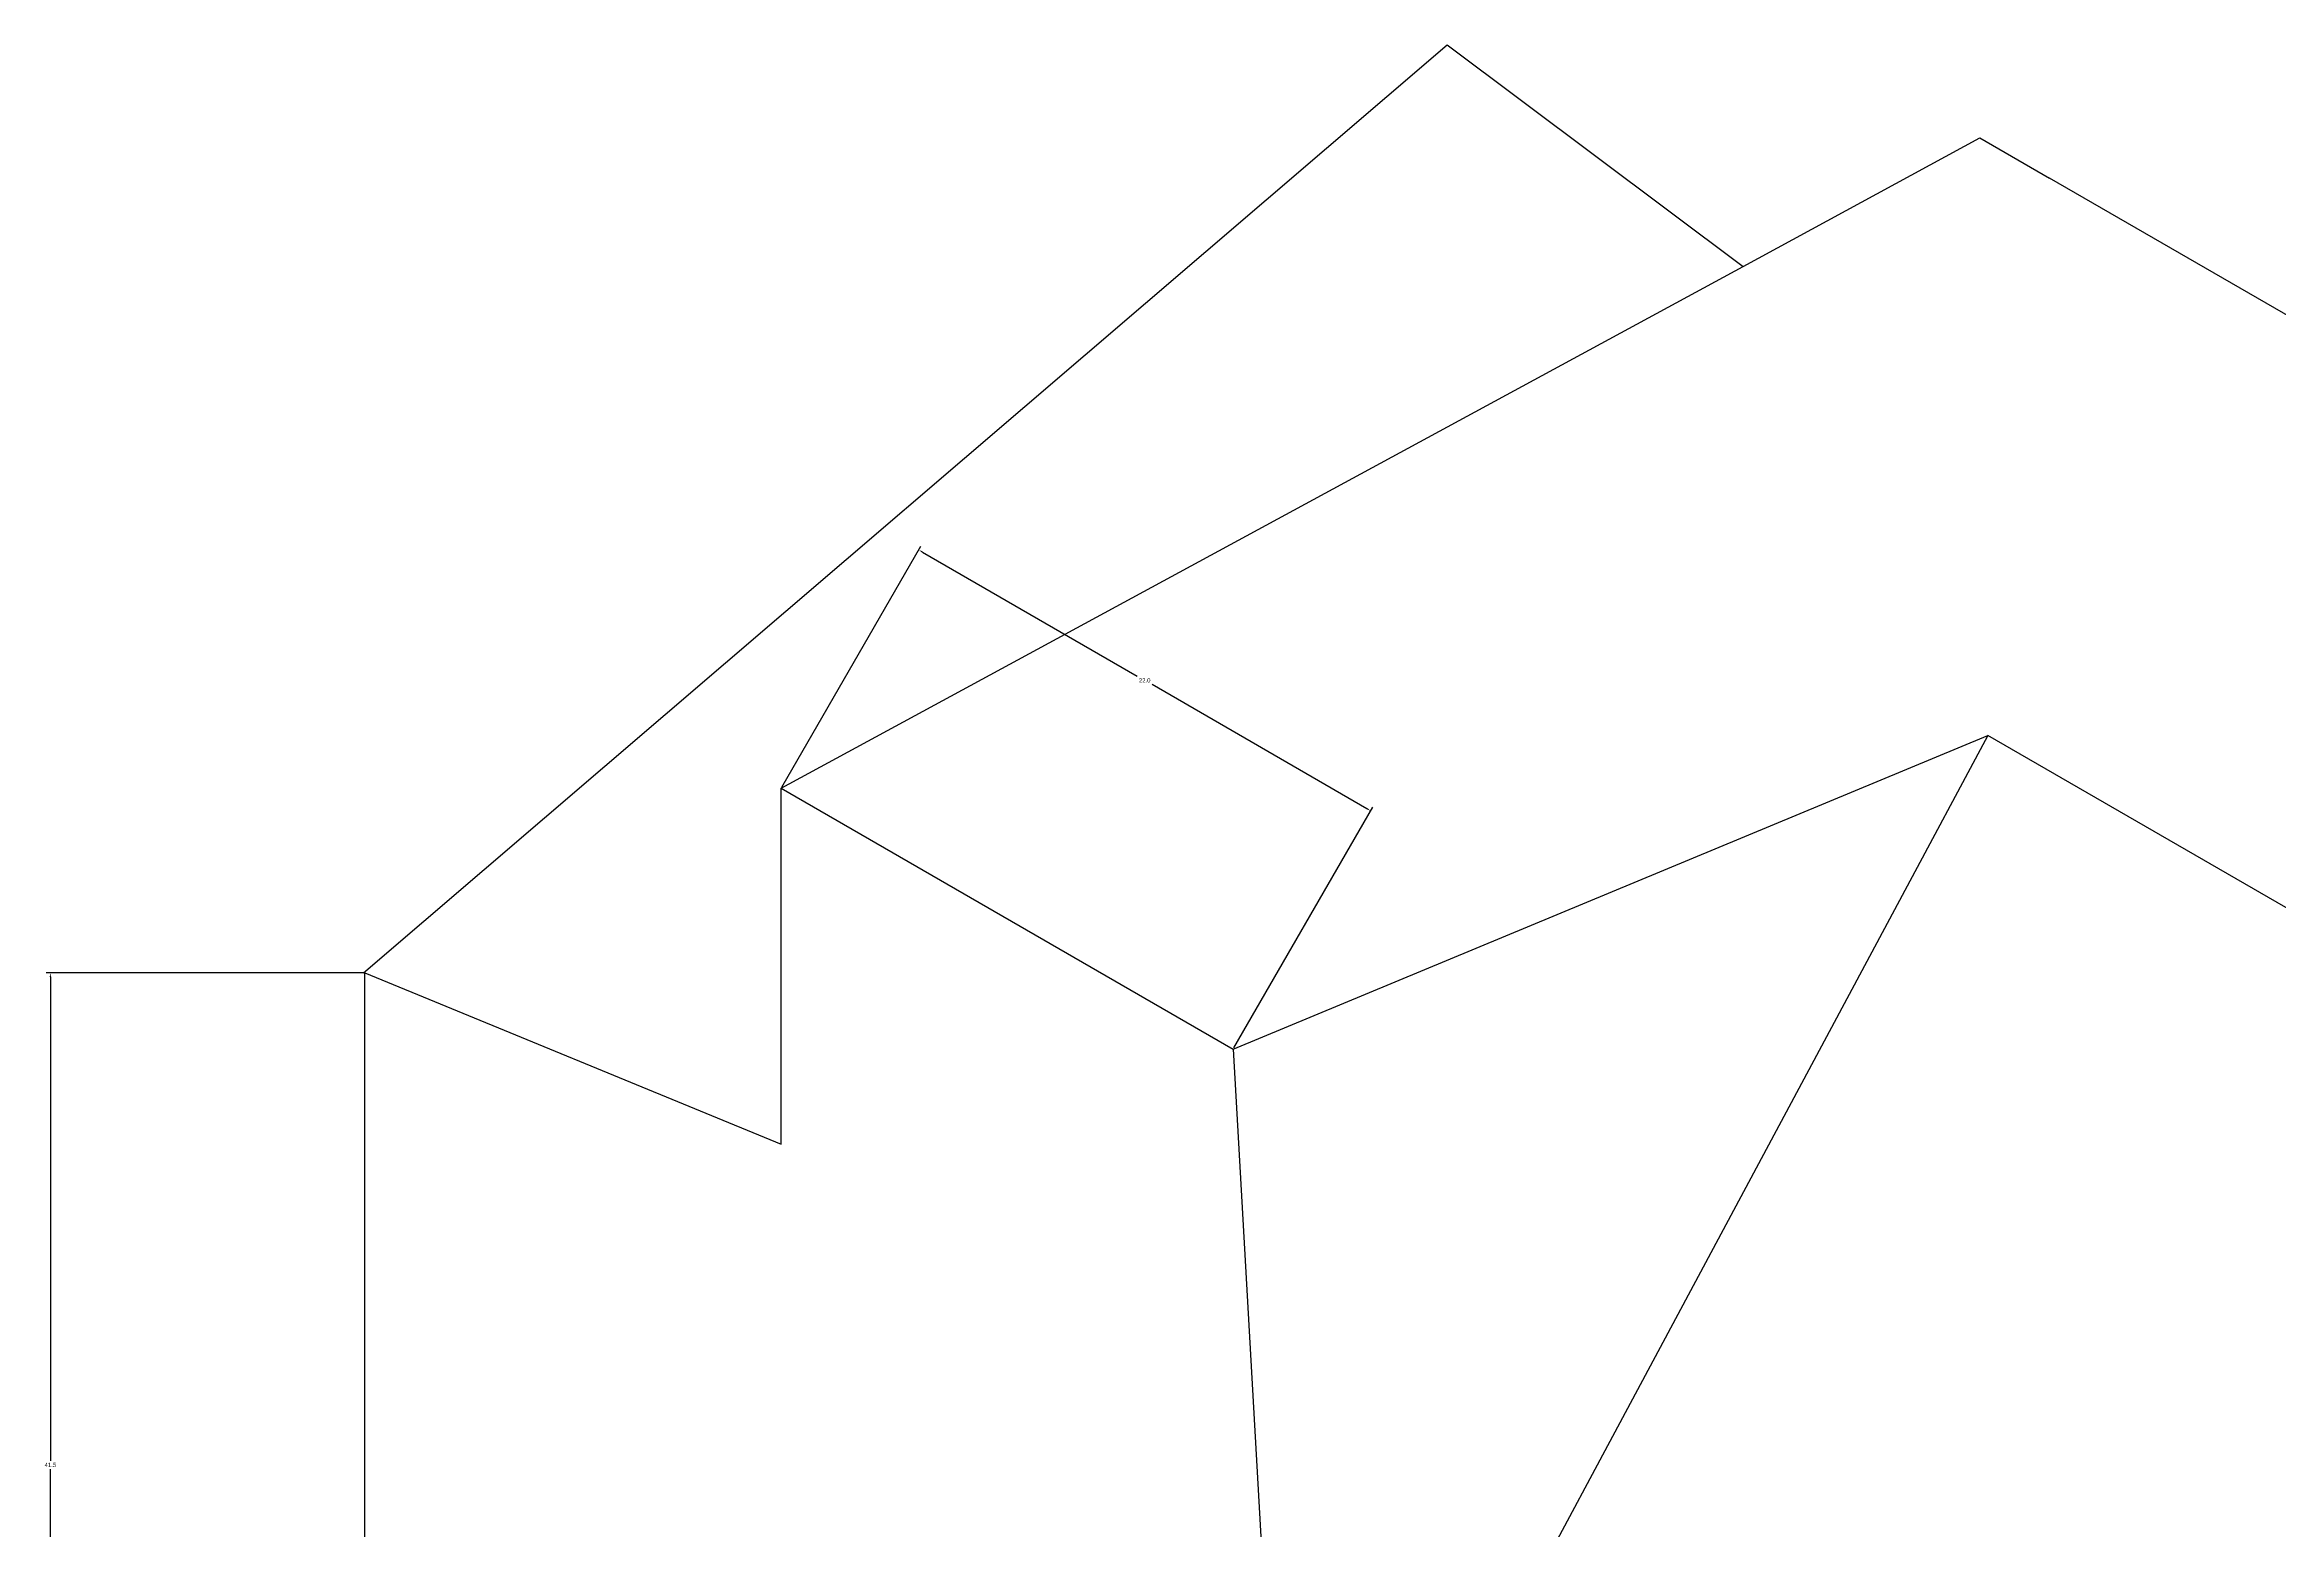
# Model space of a CAD drawing. Header units: centimetres. Extents: x -88 to 100, y -190 to 41.
# Drawn here: x -88 to 6.2, y -107.2 to -44.6 of the extents above; entities that cross this region are included whole.
import ezdxf

# ---------------------------------------------------------------- set-up
doc = ezdxf.new("R2010")
doc.units = ezdxf.units.CM
doc.header["$MEASUREMENT"] = 0
doc.dimstyles.get("Standard").update_dxf_attribs({"dimtxt": 0.18, "dimasz": 0.18, "dimexe": 0.18, "dimexo": 0.0625, "dimgap": 0.09, "dimtad": 0, "dimtih": 1, "dimtoh": 1, "dimdec": 1, "dimzin": 0, "dimdsep": 46, "dimtxsty": 'Standard', "dimcen": 0.09, "dimadec": 0, "dimazin": 0, "dimtfac": 1, "dimtdec": 1, "dimtofl": 0, "dimtmove": 0, "dimatfit": 3, "dimfxl": 1, "dimtolj": 1, "dimtzin": 0, "dimarcsym": 0})

# ---------------------------------------------------------------- blocks, each defined once
blk = doc.blocks.new('*D20')
at = {"color": 0, "linetype": 'ByBlock', "lineweight": -2}
for p, q in [((-74.521, -83.696), (-87.896, -83.696)), ((-87.716, -83.876), (-87.716, -104.266)), ((-87.716, -125.016), (-87.716, -104.626)), ((-74.521, -125.196), (-87.896, -125.196))]:
    blk.add_line(p, q, dxfattribs=at)
at = {"color": 0, "linetype": 'ByBlock'}
for points in [[(-87.746, -83.876), (-87.686, -83.876), (-87.716, -83.696)], [(-87.746, -125.016), (-87.686, -125.016), (-87.716, -125.196)]]:
    blk.add_solid(points, dxfattribs=at)
at = {"layer": 'Defpoints', "color": 0, "linetype": 'ByBlock'}
for p in [(-87.716, -83.696), (-74.459, -83.696), (-74.459, -125.196)]:
    blk.add_point(p, dxfattribs=at)
at = {"color": 0, "linetype": 'ByBlock', "insert": (-87.716, -104.446), "char_height": 0.18, "attachment_point": 5}
blk.add_mtext('\\A1;41.5', dxfattribs=at)
blk = doc.blocks.new('*D23')
at = {"color": 0, "linetype": 'ByBlock', "lineweight": -2}
for p, q in [((-56.881, -75.869), (-51.02, -65.716)), ((-50.954, -65.962), (-41.895, -71.192)), ((-32.213, -76.782), (-41.272, -71.552)), ((-37.829, -86.869), (-31.967, -76.716))]:
    blk.add_line(p, q, dxfattribs=at)
at = {"color": 0, "linetype": 'ByBlock'}
for points in [[(-50.939, -65.936), (-50.969, -65.988), (-51.11, -65.872)], [(-32.198, -76.756), (-32.228, -76.808), (-32.057, -76.872)]]:
    blk.add_solid(points, dxfattribs=at)
at = {"layer": 'Defpoints', "color": 0, "linetype": 'ByBlock'}
for p in [(-56.913, -75.923), (-32.057, -76.872), (-37.86, -86.923)]:
    blk.add_point(p, dxfattribs=at)
at = {"color": 0, "linetype": 'ByBlock', "insert": (-41.583, -71.372), "char_height": 0.18, "attachment_point": 5}
blk.add_mtext('\\A1;22.0', dxfattribs=at)

msp = doc.modelspace()

# ---------------------------------------------------------------- linework, layer by layer
at = {"linetype": 'ByBlock'}
for p, q in [((-74.521, -83.696), (-28.839, -44.576)), ((-28.839, -44.576), (-16.361, -53.923)), ((-16.361, -53.923), (-6.374, -48.505)), ((-6.374, -48.505), (-3.445, -50.196)), ((66.703, -90.696), (-3.445, -50.196)), ((-56.913, -75.923), (-16.361, -53.923)), ((-37.86, -86.923), (-6.043, -73.696)), ((-6.043, -73.696), (-35.488, -128.696)), ((45.053, -103.196), (-6.043, -73.696)), ((-56.913, -90.923), (-56.913, -75.923)), ((-56.913, -75.923), (-37.86, -86.923)), ((-74.459, -125.196), (-74.459, -83.696)), ((-74.459, -83.696), (-56.913, -90.923)), ((-37.86, -86.923), (-35.488, -128.696))]:
    msp.add_line(p, q, dxfattribs=at)

# ---------------------------------------------------------------- dimensions: what is measured, and where the dimension line sits
for p1, p2, distance, picture, middle in [((-56.913, -75.923), (-37.86, -86.923), 11.606, '*D23', (-41.583, -71.372)), ((-74.459, -125.196), (-74.459, -83.696), 13.257, '*D20', (-87.716, -104.446))]:
    dim = msp.add_aligned_dim(p1=p1, p2=p2, distance=distance, dimstyle='Standard', dxfattribs=at)
    dim.commit()
    dim.dimension.update_dxf_attribs({"geometry": picture, "text_midpoint": middle})

doc.saveas('drawing.dxf')
